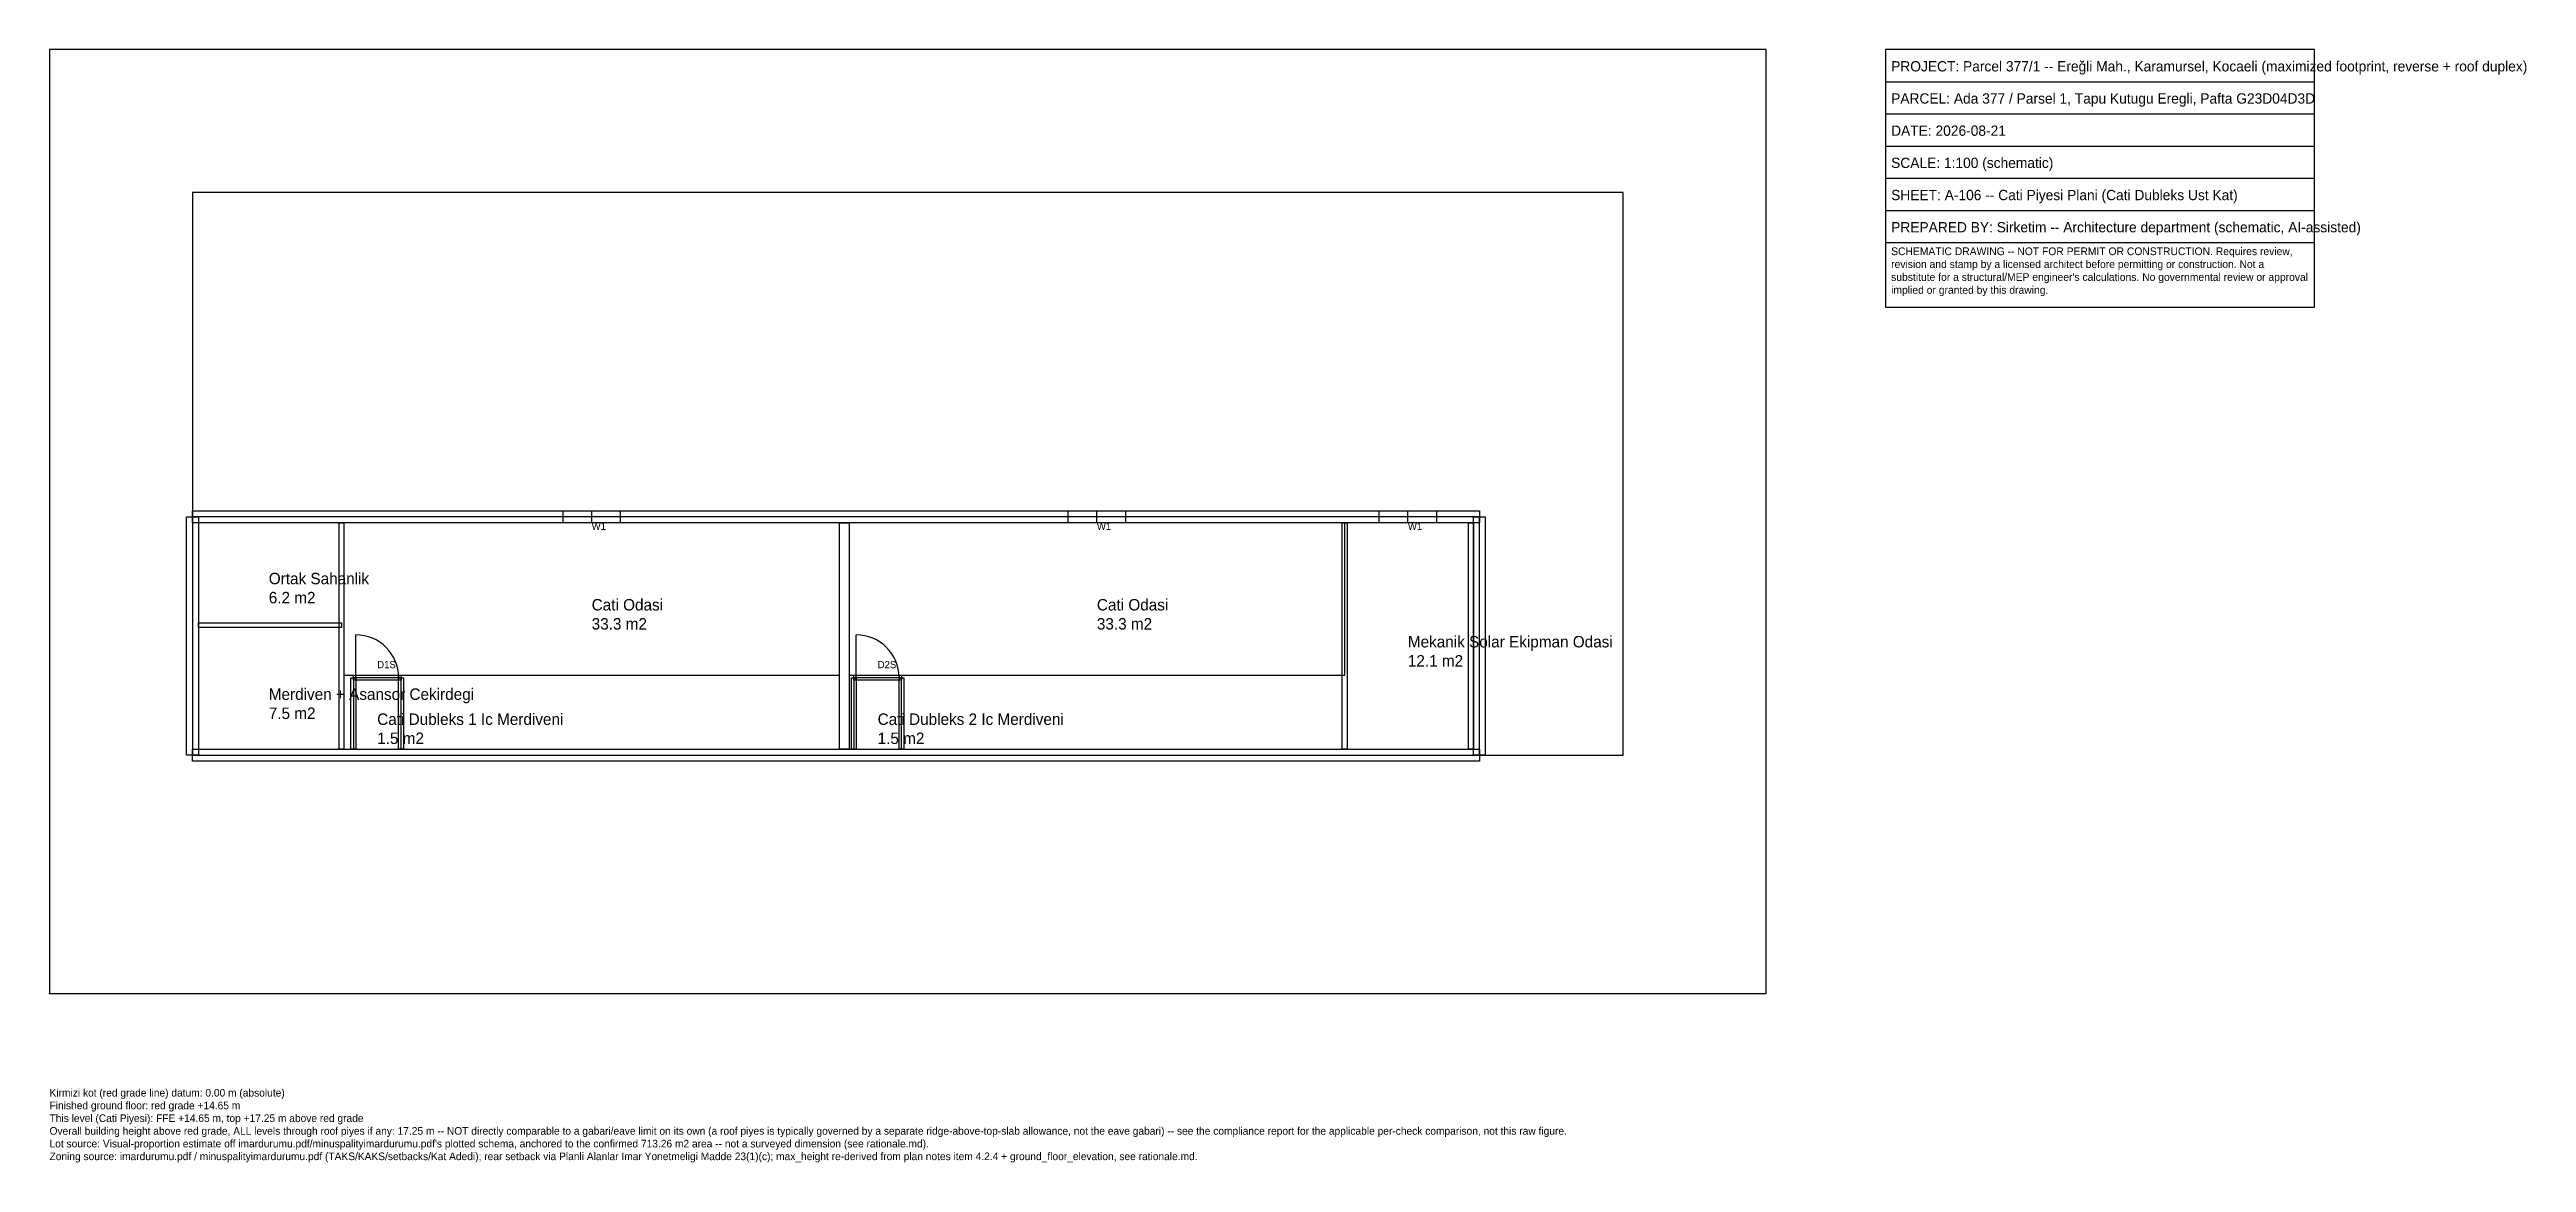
# Paper-space layout 'A-106' of a CAD drawing. Header units: metres. Extents: x 0 to 52, y -3.5 to 19.8.
import ezdxf

# ---------------------------------------------------------------- set-up
doc = ezdxf.new("R2010")
doc.units = ezdxf.units.M
for name, color, linetype in [('A-ANNO-NOTE', 7, 'Continuous'), ('A-ANNO-NPLT', 8, 'Continuous'), ('A-ANNO-TTLB', 7, 'Continuous'), ('A-AREA-IDEN', 2, 'Continuous'), ('A-AREA-PLAN', 4, 'Continuous'), ('A-DOOR', 3, 'Continuous'), ('A-GLAZ', 5, 'Continuous'), ('A-WALL', 7, 'Continuous'), ('A-WALL-INTR', 7, 'Continuous'), ('C-PROP', 1, 'Continuous'), ('Z-DATA-NOPLOT', 8, 'Continuous')]:
    doc.layers.add(name, color=color, linetype=linetype)

psp = doc.layouts.new('A-106')

# ---------------------------------------------------------------- linework, layer by layer
at = {"layer": 'A-ANNO-NPLT'}
psp.add_lwpolyline([(3, 5), (33.02, 5), (33.02, 16.8), (3, 16.8)], close=True, dxfattribs=at)
at = {"layer": 'A-ANNO-TTLB'}
for p, q in [((38.52, 19.125), (47.52, 19.125)), ((38.52, 18.45), (47.52, 18.45)), ((38.52, 17.775), (47.52, 17.775)), ((38.52, 17.1), (47.52, 17.1)), ((38.52, 16.425), (47.52, 16.425)), ((38.52, 15.75), (47.52, 15.75))]:
    psp.add_line(p, q, dxfattribs=at)
psp.add_lwpolyline([(38.52, 14.4), (47.52, 14.4), (47.52, 19.8), (38.52, 19.8)], close=True, dxfattribs=at)
at = {"layer": 'A-AREA-IDEN'}
for points in [[(3.125, 7.775), (6.075, 7.775), (6.075, 9.875), (3.125, 9.875)], [(6.175, 6.675), (16.575, 6.675), (16.575, 9.875), (6.175, 9.875)], [(16.775, 6.675), (27.175, 6.675), (27.175, 9.875), (16.775, 9.875)], [(27.225, 5.125), (29.775, 5.125), (29.775, 9.875), (27.225, 9.875)], [(3.125, 5.125), (6.075, 5.125), (6.075, 7.675), (3.125, 7.675)], [(6.375, 5.125), (7.375, 5.125), (7.375, 6.625), (6.375, 6.625)], [(16.875, 5.125), (17.875, 5.125), (17.875, 6.625), (16.875, 6.625)]]:
    psp.add_lwpolyline(points, close=True, dxfattribs=at)
at = {"layer": 'A-AREA-PLAN'}
psp.add_lwpolyline([(3, 5), (30, 5), (30, 10), (3, 10)], close=True, dxfattribs=at)
at = {"layer": 'A-DOOR'}
for p, q in [((6.425, 6.625), (6.425, 7.525)), ((16.925, 6.625), (16.925, 7.525))]:
    psp.add_line(p, q, dxfattribs=at)
for points in [[(6.425, 6.675), (7.325, 6.675), (7.325, 6.575), (6.425, 6.575)], [(16.925, 6.675), (17.825, 6.675), (17.825, 6.575), (16.925, 6.575)]]:
    psp.add_lwpolyline(points, close=True, dxfattribs=at)
for centre in [(6.425, 6.625), (16.925, 6.625)]:
    psp.add_arc(centre, 0.9, 0, 90, dxfattribs=at)
at = {"layer": 'A-GLAZ'}
for p, q in [((11.375, 9.875), (11.375, 10.125)), ((21.975, 9.875), (21.975, 10.125)), ((28.5, 9.875), (28.5, 10.125))]:
    psp.add_line(p, q, dxfattribs=at)
for points in [[(11.975, 9.875), (10.775, 9.875), (10.775, 10.125), (11.975, 10.125)], [(22.575, 9.875), (21.375, 9.875), (21.375, 10.125), (22.575, 10.125)], [(29.1, 9.875), (27.9, 9.875), (27.9, 10.125), (29.1, 10.125)]]:
    psp.add_lwpolyline(points, close=True, dxfattribs=at)
at = {"layer": 'A-WALL'}
for points in [[(3.125, 10), (3.125, 5), (2.875, 5), (2.875, 10)], [(30, 9.875), (3, 9.875), (3, 10.125), (30, 10.125)], [(29.875, 5), (29.875, 10), (30.125, 10), (30.125, 5)], [(3, 5.125), (30, 5.125), (30, 4.875), (3, 4.875)]]:
    psp.add_lwpolyline(points, close=True, dxfattribs=at)
at = {"layer": 'A-WALL-INTR'}
for points in [[(6.075, 5.125), (6.075, 9.875), (6.175, 9.875), (6.175, 5.125)], [(16.575, 5.125), (16.575, 9.875), (16.775, 9.875), (16.775, 5.125)], [(27.125, 5.125), (27.125, 9.875), (27.225, 9.875), (27.225, 5.125)], [(29.775, 5.125), (29.775, 9.875), (29.875, 9.875), (29.875, 5.125)], [(3.125, 7.775), (6.125, 7.775), (6.125, 7.675), (3.125, 7.675)], [(6.325, 5.125), (6.325, 6.625), (6.425, 6.625), (6.425, 5.125)], [(6.375, 6.675), (7.375, 6.675), (7.375, 6.575), (6.375, 6.575)], [(7.325, 5.125), (7.325, 6.625), (7.425, 6.625), (7.425, 5.125)], [(16.825, 5.125), (16.825, 6.625), (16.925, 6.625), (16.925, 5.125)], [(16.875, 6.675), (17.875, 6.675), (17.875, 6.575), (16.875, 6.575)], [(17.825, 5.125), (17.825, 6.625), (17.925, 6.625), (17.925, 5.125)]]:
    psp.add_lwpolyline(points, close=True, dxfattribs=at)
at = {"layer": 'C-PROP'}
psp.add_lwpolyline([(0, 0), (36.02, 0), (36.02, 19.8), (0, 19.8)], close=True, dxfattribs=at)
at = {"layer": 'Z-DATA-NOPLOT'}
psp.add_point((0, 0), dxfattribs=at)

# ---------------------------------------------------------------- texts
at = {"layer": 'A-ANNO-NOTE', "insert": (0, -2), "char_height": 0.16, "attachment_point": 1}
psp.add_mtext("Kirmizi kot (red grade line) datum: 0.00 m (absolute)\\PFinished ground floor: red grade +14.65 m\\PThis level (Cati Piyesi): FFE +14.65 m, top +17.25 m above red grade\\POverall building height above red grade, ALL levels through roof piyes if any: 17.25 m -- NOT directly comparable to a gabari/eave limit on its own (a roof piyes is typically governed by a separate ridge-above-top-slab allowance, not the eave gabari) -- see the compliance report for the applicable per-check comparison, not this raw figure.\\PLot source: Visual-proportion estimate off imardurumu.pdf/minuspalityimardurumu.pdf's plotted schema, anchored to the confirmed 713.26 m2 area -- not a surveyed dimension (see rationale.md).\\PZoning source: imardurumu.pdf / minuspalityimardurumu.pdf (TAKS/KAKS/setbacks/Kat Adedi); rear setback via Planli Alanlar Imar Yonetmeligi Madde 23(1)(c); max_height re-derived from plan notes item 4.2.4 + ground_floor_elevation, see rationale.md.", dxfattribs=at)
at = {"layer": 'A-ANNO-TTLB'}
for s, p in [('PROJECT: Parcel 377/1 -- Ereğli Mah., Karamursel, Kocaeli (maximized footprint, reverse + roof duplex)', (38.64, 19.341)), ('PARCEL: Ada 377 / Parsel 1, Tapu Kutugu Eregli, Pafta G23D04D3D', (38.64, 18.666)), ('DATE: 2026-08-21', (38.64, 17.991)), ('SCALE: 1:100 (schematic)', (38.64, 17.316)), ('SHEET: A-106 -- Cati Piyesi Plani (Cati Dubleks Ust Kat)', (38.64, 16.641)), ('PREPARED BY: Sirketim -- Architecture department (schematic, AI-assisted)', (38.64, 15.966))]:
    psp.add_text(s, height=0.216, dxfattribs=at).set_placement(p)
at = {"layer": 'A-ANNO-TTLB', "insert": (38.64, 15.65), "char_height": 0.162, "width": 8.76, "attachment_point": 1}
psp.add_mtext("SCHEMATIC DRAWING -- NOT FOR PERMIT OR CONSTRUCTION. Requires review, revision and stamp by a licensed architect before permitting or construction. Not a substitute for a structural/MEP engineer's calculations. No governmental review or approval implied or granted by this drawing.", dxfattribs=at)
at = {"layer": 'A-AREA-IDEN', "char_height": 0.24, "attachment_point": 1}
for s, insert in [('Ortak Sahanlik\\P6.2 m2', (4.6, 8.825)), ('Cati Odasi\\P33.3 m2', (11.375, 8.275)), ('Cati Odasi\\P33.3 m2', (21.975, 8.275)), ('Mekanik Solar Ekipman Odasi\\P12.1 m2', (28.5, 7.5)), ('Merdiven + Asansor Cekirdegi\\P7.5 m2', (4.6, 6.4)), ('Cati Dubleks 1 Ic Merdiveni\\P1.5 m2', (6.875, 5.875)), ('Cati Dubleks 2 Ic Merdiveni\\P1.5 m2', (17.375, 5.875))]:
    psp.add_mtext(s, dxfattribs=dict(at, insert=insert))
at = {"layer": 'A-DOOR'}
for s, p in [('D1S', (6.875, 6.825)), ('D2S', (17.375, 6.825))]:
    psp.add_text(s, height=0.15, dxfattribs=at).set_placement(p)
at = {"layer": 'A-GLAZ'}
for p in [(11.375, 9.725), (21.975, 9.725), (28.5, 9.725)]:
    psp.add_text('W1', height=0.15, dxfattribs=at).set_placement(p)

doc.saveas('drawing.dxf')
